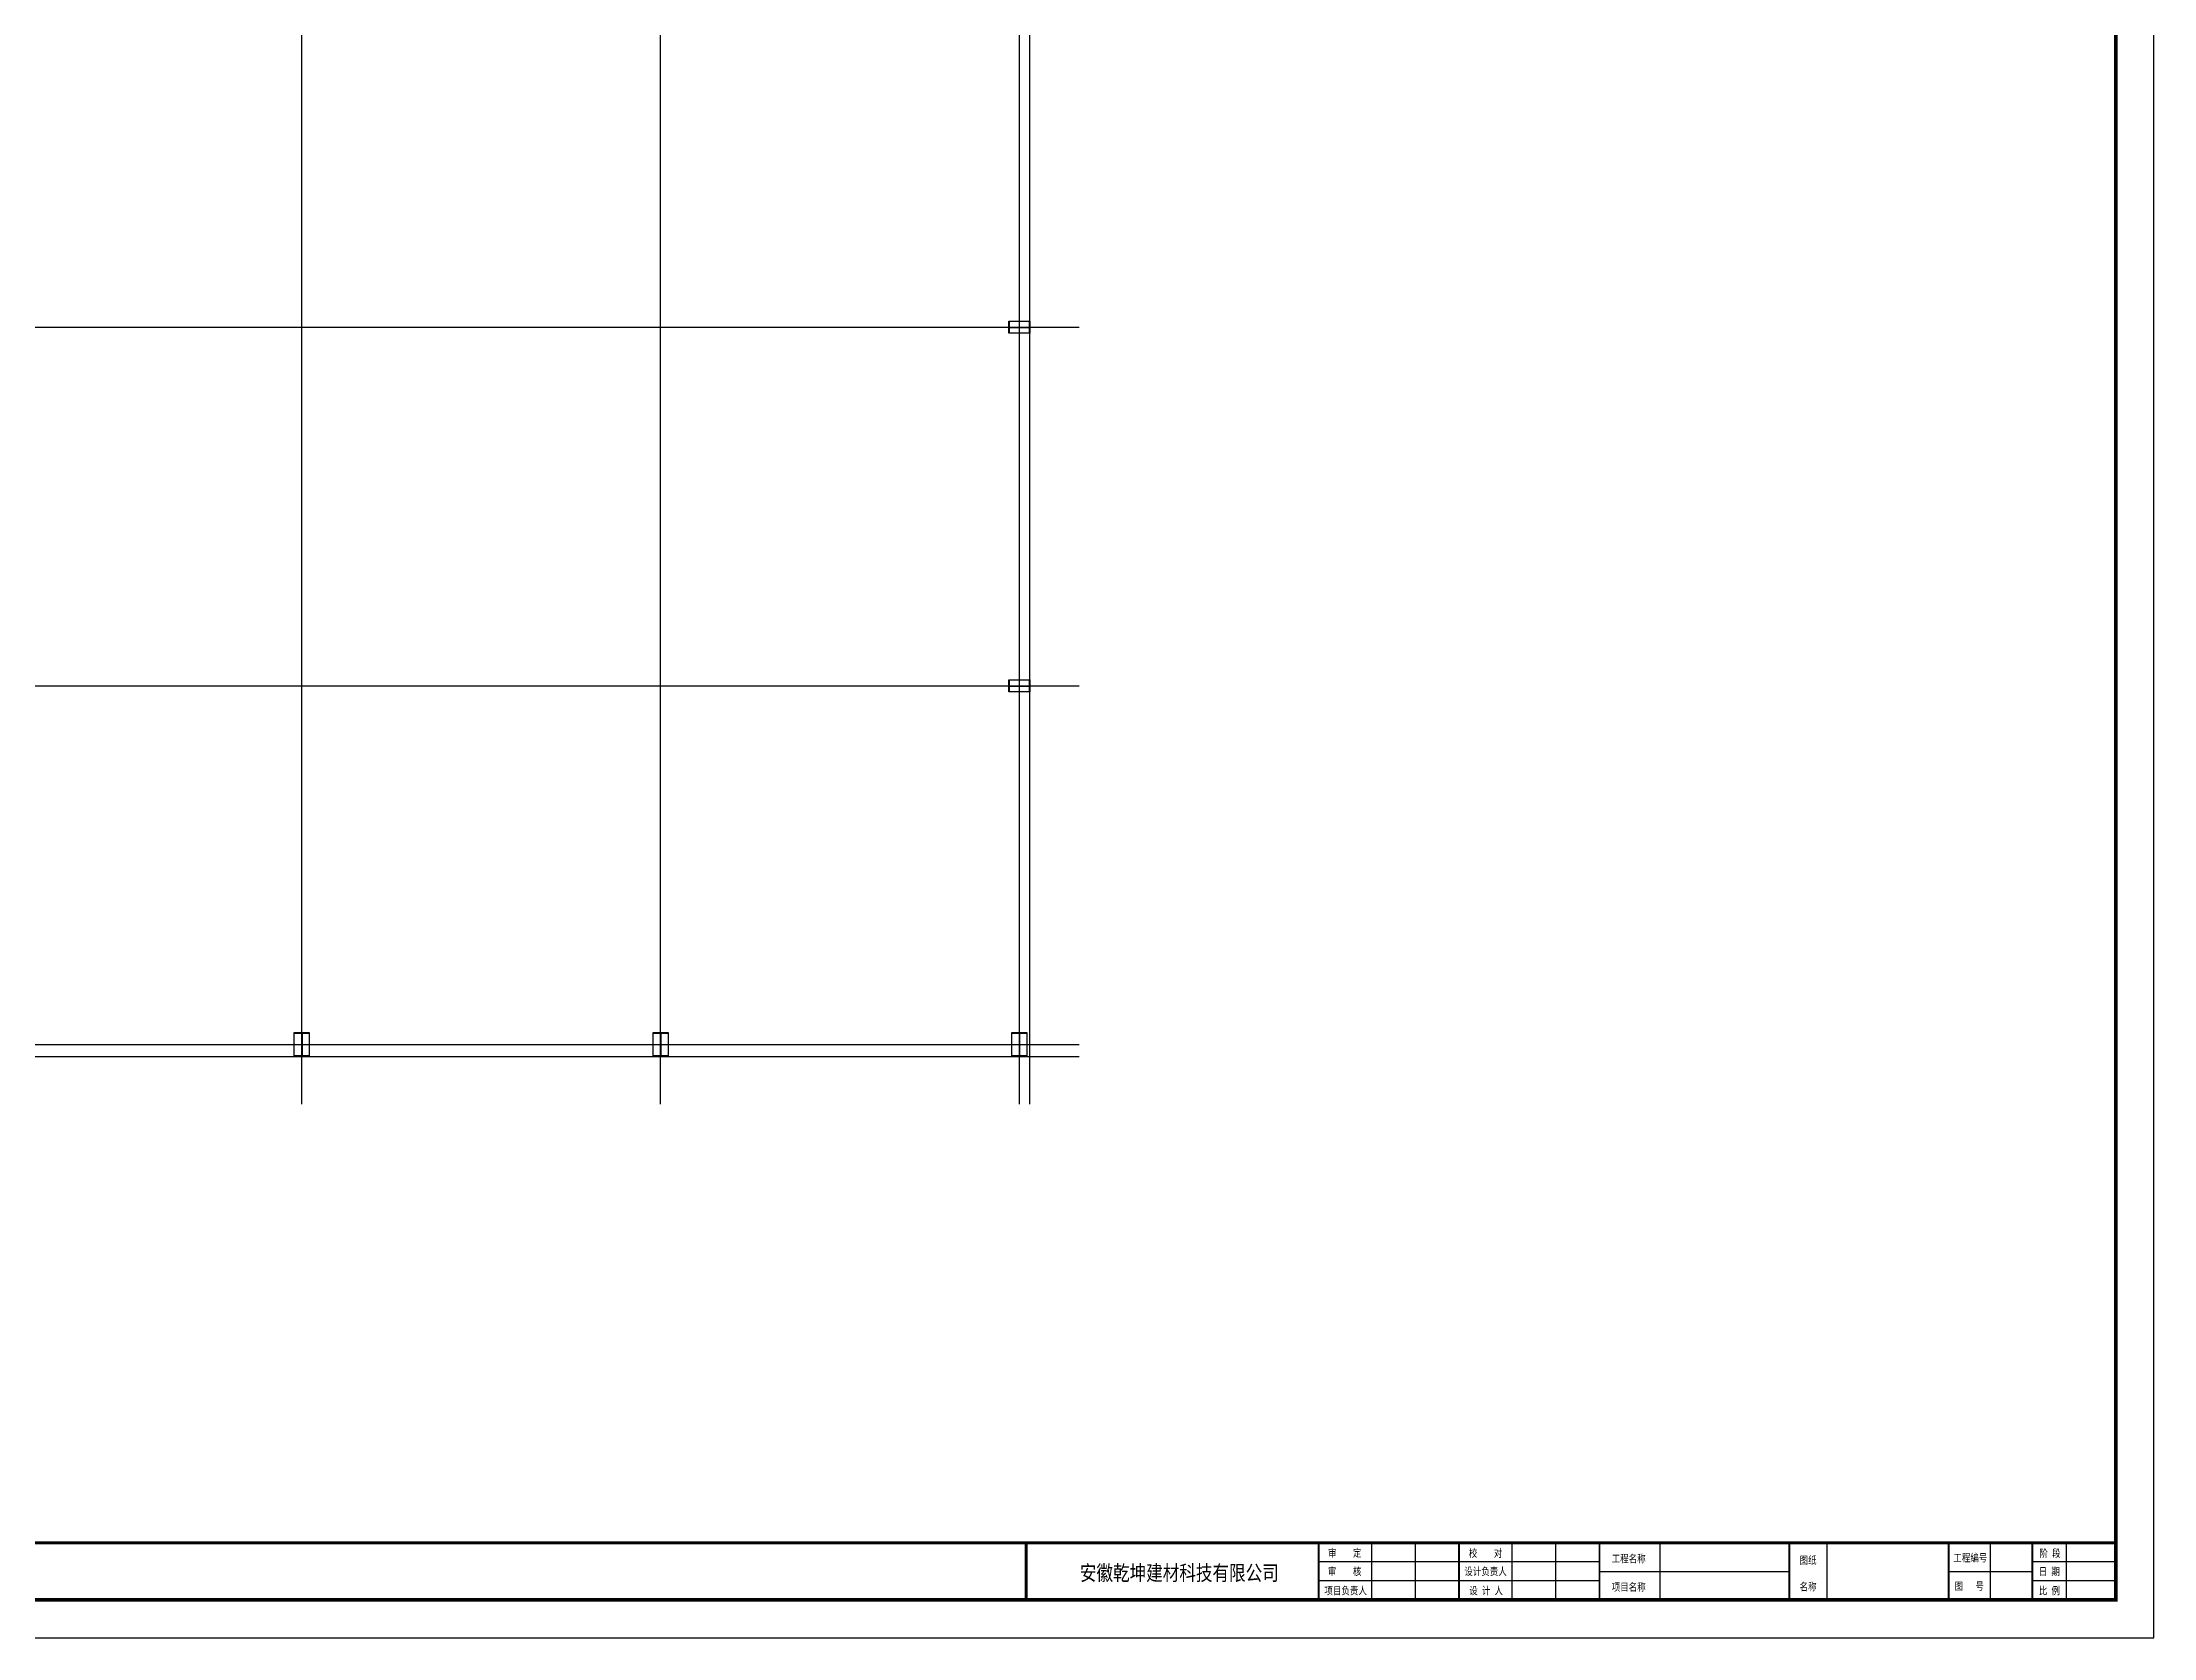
# Model space of a CAD drawing. Extents: x -125668 to 750753, y -248879 to 73241.
# Drawn here: x 114887 to 150196, y -3260 to 23434 of the extents above; entities that cross this region are included whole.
import ezdxf

# ---------------------------------------------------------------- set-up
doc = ezdxf.new("R2010")
doc.units = 0
doc.header["$LTSCALE"] = 1000
doc.header["$MEASUREMENT"] = 0
for name, color, linetype in [('_TCH_MASK', 7, 'Continuous'), ('DOTE', 1, 'Continuous'), ('PUB_TITLE', 4, 'Continuous')]:
    doc.layers.add(name, color=color, linetype=linetype)
doc.styles.get("Standard").update_dxf_attribs({"font": 'gbenor.shx', "bigfont": 'gbcbig.shx'})
doc.styles.add('图框', font='')
doc.styles.get('图框').set_extended_font_data('SimSun')

# ---------------------------------------------------------------- blocks, each defined once
blk = doc.blocks.new('新块')
for p, q in [((-8240, 400), (-8240, 1000)), ((-7780, 400), (-7780, 1000)), ((-6760, 400), (-6760, 1000)), ((-6300, 400), (-6300, 1000)), ((-5200, 400), (-5200, 1000)), ((-3440, 400), (-3440, 1000)), ((-1720, 400), (-1720, 1000)), ((-920, 400), (-920, 1000)), ((-400, 400), (-400, 1000)), ((-5840, 800), (-8800, 800)), ((-5840, 700), (-3840, 700)), ((-2160, 700), (-1280, 700)), ((-400, 800), (-1280, 800)), ((-5840, 600), (-8800, 600)), ((-400, 600), (-1280, 600))]:
    blk.add_line(p, q)
for points, const_width in [([(-11880, 400), (-11880, 1000), (-400, 1000)], 32), ([(-8800, 400), (-8800, 1000)], 20), ([(-7320, 400), (-7320, 1000)], 20), ([(-5840, 400), (-5840, 1000)], 20), ([(-3840, 400), (-3840, 1000)], 20), ([(-2160, 400), (-2160, 1000)], 20), ([(-1280, 400), (-1280, 1000)], 20)]:
    blk.add_lwpolyline(points, dxfattribs=dict(const_width=const_width))
at = {"layer": 'PUB_TITLE'}
blk.add_lwpolyline([(-47560, 0), (0, 0), (0, 33640), (-47560, 33640)], close=True, dxfattribs=at)
at = {"layer": 'PUB_TITLE', "const_width": 40}
blk.add_lwpolyline([(-46560, 400), (-400, 400), (-400, 33240), (-46560, 33240)], close=True, dxfattribs=at)
at = {"layer": 'PUB_TITLE', "const_width": 32}
blk.add_lwpolyline([(-400, 1000), (-46560, 1000)], dxfattribs=at)
at = {"style": '图框', "width": 0.8}
for s, height, p in [('审    定', 80, (-8701, 854)), ('校    对', 80, (-7217, 851)), ('工程编号', 80, (-2112, 803)), ('阶 段', 80, (-1205, 851)), ('安徽乾坤建材科技有限公司', 160, (-11315, 604)), ('审    核', 80, (-8702, 659)), ('设计负责人', 80, (-7265, 659)), ('工程名称', 80, (-5712, 794)), ('图纸', 80, (-3732, 778)), ('日 期', 80, (-1212, 659)), ('项目负责人', 80, (-8739, 457)), ('设 计 人', 80, (-7213, 457)), ('项目名称', 80, (-5712, 494)), ('名称', 80, (-3732, 498)), ('图   号', 80, (-2098, 504)), ('比 例', 80, (-1211, 457))]:
    blk.add_text(s, height=height, dxfattribs=at).set_placement(p)
for tag, p in [('审定人', (-8147, 838)), ('校对', (-6621, 837)), ('工程名称', (-5026, 781)), ('阶段', (-810, 832)), ('审核人', (-8147, 641)), ('设计负责人', (-6745, 649)), ('图名', (-3347, 649)), ('日期', (-905, 632)), ('项目负责人', (-8228, 444)), ('设计人', (-6659, 447)), ('项目名称', (-5026, 479)), ('图号', (-1657, 502)), ('比例', (-810, 446))]:
    blk.add_attdef(tag, p, '', height=120)

msp = doc.modelspace()

# ---------------------------------------------------------------- linework, layer by layer
for p, q in [((131051.8, 18766), (131401.8, 18766)), ((131051.8, 18566), (131051.8, 18766)), ((131061.8, 18566), (131061.8, 18766)), ((131391.8, 18766), (131391.8, 18566)), ((131401.8, 18766), (131401.8, 18566)), ((131401.8, 18566), (131051.8, 18566)), ((131061.8, 18669), (131391.8, 18669)), ((131061.8, 18663), (131391.8, 18663)), ((131051.8, 12766), (131401.8, 12766)), ((131051.8, 12566), (131051.8, 12766)), ((131061.8, 12566), (131061.8, 12766)), ((131391.8, 12766), (131391.8, 12566)), ((131401.8, 12766), (131401.8, 12566)), ((131401.8, 12566), (131051.8, 12566)), ((131061.8, 12669), (131391.8, 12669)), ((131061.8, 12663), (131391.8, 12663)), ((119101.8, 6866), (119351.8, 6866)), ((119101.8, 6466), (119101.8, 6866)), ((119101.8, 6854), (119351.8, 6854)), ((119222.8, 6854), (119222.8, 6478)), ((119230.8, 6854), (119230.8, 6478)), ((119351.8, 6866), (119351.8, 6466)), ((125101.8, 6866), (125351.8, 6866)), ((125101.8, 6466), (125101.8, 6866)), ((125101.8, 6854), (125351.8, 6854)), ((125222.8, 6854), (125222.8, 6478)), ((125230.8, 6854), (125230.8, 6478)), ((125351.8, 6866), (125351.8, 6466)), ((131101.8, 6866), (131351.8, 6866)), ((131101.8, 6466), (131101.8, 6866)), ((131101.8, 6854), (131351.8, 6854)), ((131222.8, 6854), (131222.8, 6478)), ((131230.8, 6854), (131230.8, 6478)), ((131351.8, 6866), (131351.8, 6466)), ((119351.8, 6478), (119101.8, 6478)), ((119351.8, 6466), (119101.8, 6466)), ((125351.8, 6478), (125101.8, 6478)), ((125351.8, 6466), (125101.8, 6466)), ((131351.8, 6478), (131101.8, 6478)), ((131351.8, 6466), (131101.8, 6466))]:
    msp.add_line(p, q)
at = {"layer": 'DOTE'}
for p, q in [((119226.8, 5666), (119226.8, 43666)), ((125226.8, 5666), (125226.8, 43666)), ((131226.8, 5666), (131226.8, 43666)), ((131401.8, 5666), (131401.8, 43666)), ((92611.8, 18666), (132226.8, 18666)), ((92611.8, 12666), (132226.8, 12666)), ((92611.8, 6666), (132226.8, 6666)), ((92611.8, 6466), (132226.8, 6466))]:
    msp.add_line(p, q, dxfattribs=at)

# ---------------------------------------------------------------- block references
at = {"layer": '_TCH_MASK', "color": 0, "lineweight": 15, "xscale": 1.587037197976315, "yscale": 1.587037197733252, "zscale": 1.587037197782295}
msp.add_blockref('新块', (150196.1, -3259.8), dxfattribs=at)

doc.saveas('drawing.dxf')
